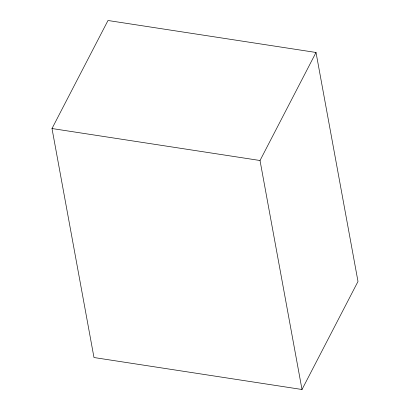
<?xml version="1.0" encoding="UTF-8"?>
<svg xmlns="http://www.w3.org/2000/svg" width="410" height="410" viewBox="0 0 410 410"><rect width="100%" height="100%" fill="white"/><g stroke="black" fill="none" stroke-linecap="round" stroke-linejoin="round"><path stroke-width="0.61" d="M52.003 128.53L107.999 20.5L316.018 52.475L357.997 281.47L302.001 389.5L93.982 357.525L52.003 128.53L260.022 160.505L302.001 389.5M260.022 160.505L316.018 52.475"/></g></svg>
